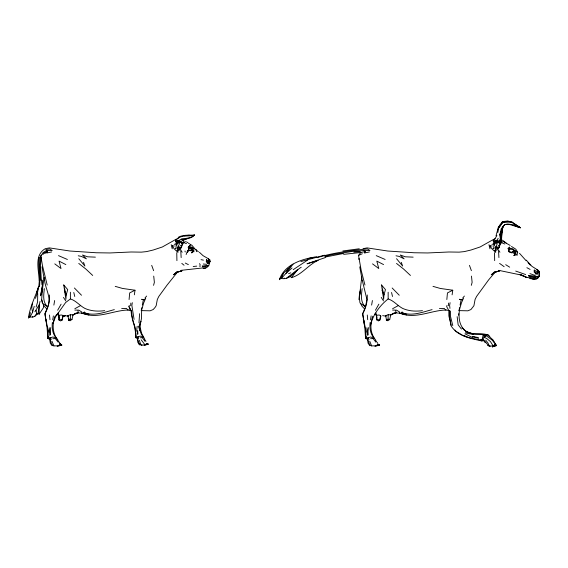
<?xml version="1.0" encoding="UTF-8"?>
<svg xmlns="http://www.w3.org/2000/svg" width="568" height="568" viewBox="0 0 568 568"><rect width="100%" height="100%" fill="white"/><g stroke="black" fill="none" stroke-linecap="round" stroke-linejoin="round"><path stroke-width="0.85" d="M501.146 238.099L500.642 242.792L498.392 242.685L499.151 240.136M37.715 293.557L37.595 301.928L36.132 307.032M36.558 314.147L38.07 313.543L39.149 314.182L39.291 304.647L40.03 301.381M49.508 294.984C49.835 301.509 48.074 307.977 45.028 313.728C45.788 321.886 48.99 329.965 48.06 338.244L47.818 338.528L49.686 339.231L50.318 343.264L52.128 345.72L49.608 337.768L48.315 336.604M367.262 294.984C367.588 301.509 365.835 307.977 362.782 313.728C363.548 321.886 366.736 329.965 365.813 338.244L365.572 338.528L367.439 339.231L368.071 343.264L369.882 345.72M537.03 269.58L538.478 270.46L539.415 271.973L539.139 273.414L538.286 274.266L536.206 273.918L536.22 272.959L534.879 271.632L534.247 270.056L537.967 272.193L539.415 271.973L539.6 274.174M43.487 305.073L43.438 307.693L39.149 314.182M390.77 314.935L389.747 319.408L387.887 320.771L386.574 320.295L385.658 315.701L388.256 314.644L390.77 314.935L396.109 312.613L395.669 310.817M73.009 314.935L71.994 319.408L70.127 320.771L68.82 320.295L67.904 315.701L70.503 314.644L73.009 314.935L78.356 312.606L77.908 310.817M44.013 277.532L42.465 289.282M361.795 276.673L359.544 295.779L360.46 290.007M52.377 322.425C51.667 328.084 52.597 334.289 56.658 338.549L52.824 338.677M68.877 318.683L68.82 320.295L69.836 320.068M370.13 322.425C369.42 328.084 370.357 334.289 374.411 338.549L370.577 338.677M49.011 332.188L49.189 327.715L50.488 334.942M366.765 332.188L366.942 327.715L368.241 334.942M130.704 305.733L130.832 303.063M174.475 246.001L172.352 245.795L172.203 248.812L171.216 244.666M492.229 246.001L490.106 245.795L489.957 248.812L488.97 244.666M70.503 314.644L70.262 319.209L68.465 319.94M388.256 314.644L388.015 319.209L386.219 319.94M448.457 305.733L448.592 303.063M494.515 252.675L494.671 260.641M39.547 286.393C40.64 276.694 37.765 267.038 39.263 257.354M176.762 252.675L176.918 260.641M41.791 292.676L41.933 290.354M188.512 247.577L188.114 247.634L189.485 245.766L188.512 247.577L188.349 250.318L187.568 252.306L187.561 250.658L186.141 254.535M138.982 322.809L139.593 313.706M529.809 278.554L534.076 279.108L536.98 278.703L538.301 277.738L539.508 275.799L539.579 274.699M461.124 299.719L462.231 299.748L459.377 299.293L461.124 299.719L460.101 305.016M502.027 232.099L501.438 240.981L500.642 242.792L503.234 241.485L510.163 245.44M143.37 299.719L144.478 299.748L141.624 299.293L143.37 299.719L142.341 305.016M70.389 292.236L70.397 298.924C76.098 300.706 79.733 305.712 84.93 308.431C91.136 311.186 98.037 311.584 104.697 310.639M388.15 292.236L388.15 298.924C393.851 300.713 397.486 305.712 402.684 308.431C408.889 311.186 415.797 311.584 422.457 310.639M458.653 315.219L458.766 313.671M485.292 342.738L482.814 339.721L482.374 337.562L484.298 337.222L486.989 334.914L488.26 335.028L489.843 336.455M370.655 325.052C372.821 314.8 380.035 305.328 388.15 298.924M501.814 229.188L502.155 230.487L500.365 239.107L498.654 241.741L501.111 240.733L502.29 228.776M41.123 257.432L40.47 265.363L41.329 280.237M35.422 298.342L37.523 292.456L38.844 286.364L39.341 280.464M493.982 341.837L495.424 343.846L494.827 345.252L493.315 346.203L489.204 345.77C486.251 344.243 485.42 340.175 482.104 339.252L482.055 341.027C470.808 338.471 457.709 336.398 451.056 325.819L449.487 315.886L449.409 310.447M129.085 299.542L129.696 292.911L135.014 290.22L134.346 294.82M446.839 299.542L447.456 292.911L452.767 290.22L452.1 294.82M208.428 262.487L210.21 261.635L208.712 263.616L207.419 263.211L207.625 262.302L209.052 261.607L208.271 258.958L209.223 259.91L208.428 262.487L207.625 262.302L206.475 259.725L209.052 261.607L210.21 261.635L209.883 260.002L208.761 259.022M60.023 320.316L58.88 320.011L59.157 318.03L58.199 312.989L65.639 302.524L70.397 298.924M42.387 290.092L41.62 299.705L42.437 302.929L41.89 299.954M44.396 288.608C43.651 294.7 42.387 302.368 47.719 306.855L44.893 313.756L47.094 327.807L47.818 338.528L48.443 338.201M136.632 331.286L137.144 326.33M362.157 288.608C361.404 294.7 360.14 302.368 365.48 306.855L362.647 313.756L364.848 327.807L365.572 338.528L366.197 338.201M377.777 320.316L376.634 320.011L376.918 318.03L375.952 312.989L374.603 314.381L376.548 315.29L379.197 314.991L380.958 316.035L379.8 320.174L378.231 320.977M59.178 320.153L59.157 316.845M511.839 252.902L509.155 251.83L509.446 249.153L510.334 248.209L512.741 248.777L515.716 251.496L513.28 249.508L509.446 249.153M137.236 334.431L137.662 330.711L137.967 334.041M28.4 318.158C29.905 307.011 35.173 296.901 38.844 286.364M209.535 262.934C209.216 266.207 206.191 268.941 202.733 268.55M49.679 335.333L50.744 327.58M367.439 335.333L368.497 327.58M32.397 303.291L31.765 308.112L32.646 312.13L30.04 316.987L29.422 317.334L29.103 316.532M178.863 241.393L178.018 241.499L177.195 242.827L176.868 245.206L176.236 242.323L177.067 240.846L178.395 240.285L180.063 240.924L181.859 243.076L182.058 244.645L181.604 247.144L179.467 249.948L177.869 250.112M496.624 241.393L495.772 241.499L494.948 242.827L494.621 245.206L493.997 242.323L494.82 240.846L496.148 240.285L497.816 240.924L499.62 243.076L499.812 244.652L499.364 247.144L497.227 249.948L495.623 250.112M47.655 332.635L48.017 330.043M140.658 344.414L139.458 344.811L137.818 342.362L137.236 338.322L135.546 337.626L135.986 334.708L135.021 326.827M137.236 338.322L137.172 336.867L136 335.702M60.478 320.977L62.04 320.174L62.849 315.417L61.443 314.991L58.795 315.29L56.85 314.381L55.785 315.638M379.105 320.373L379.8 320.174L380.61 315.417M359.594 295.63L360.339 290.795M49.686 339.231L50.616 337.662L53.023 336.973L56.658 338.549M367.439 339.231L367.361 337.768L366.069 336.604M144.726 339.131L141.609 333.345L139.806 325.94L141.439 318.769L141.652 310.256L141.446 310.618L150.101 310.817L153.161 309.546L154.957 307.579L156.157 305.747L157.322 299.478L158.813 296.446L166.985 285.2L177.628 271.902L181.675 270.886L176.023 272.548M42.16 286.471L40.64 295.779L42.422 286.478L42.06 280.159M370.492 319.805L371.131 315.886M52.732 319.805L53.378 315.886M192.346 249.586L192.027 249.87L191.054 249.189L191.714 247.982L193.184 248.642L192.225 247.328L189.804 246.711L187.568 252.306M132.33 302.666L131.861 305.421L134.083 319.415M450.083 302.673L449.615 305.421L449.948 308.374M53.868 305.094L54.656 300.536M371.628 305.094L372.409 300.536M497.852 232.489L498.654 228.159L502.708 222.606L508.239 222.116L512.712 222.791L520.394 227.754L509.894 224.587L505.066 224.545L503.383 226.021L499.769 234.932L500.365 239.107L502.084 229.387M29.422 317.334L30.395 312.542M458.994 310.568L459.604 307.629M141.233 310.568L141.858 307.629M493.734 248.819L493.997 242.323M140.161 322.596C138.457 327.729 140.324 333.515 143.569 337.648L140.09 337.775M175.974 248.819L176.236 242.323M499.769 234.932L501.26 228.726L504.576 224.637L507.735 223.991L512.031 224.601L520.394 227.754L511.754 221.882L507.891 221.193L502.176 222.088L498.242 227.754L496.027 235.812M189.804 246.711L189.783 249.189L190.429 248.237M502.666 227.491L501.665 231.602L503.383 226.021M54.989 316.227C52.157 324.207 52.27 333.451 57.929 340.04M372.743 316.227C369.91 324.207 370.024 333.451 375.689 340.04M32.646 312.13L34.215 306.287M153.559 285.342L154.375 282.31L153.722 276.105M471.312 285.342L472.129 282.31L471.475 276.105M280.4 278.348L279.406 279.669C284.426 264.368 302.254 258.873 316.745 256.743M136.114 337.293L135.546 337.626L135.404 331.733L134.616 326.962L132.415 319.5L131.57 311.633L128.929 306.628L129.263 305.399M447.016 305.399L446.682 306.628L448.826 310.533L448.862 315.943L451.12 325.258M141.446 310.618L143.747 302.758L145.699 298.257M495.012 271.376L491.256 274.805L495.282 272.164L499.435 270.886L495.381 271.902L488.601 279.917L476.566 296.446L475.082 299.478L473.911 305.747L470.922 309.546L467.855 310.817L459.2 310.618L461.5 302.758L463.452 298.257M53.037 323.313L55.437 317.043L58.199 312.989L57.297 313.919M175.427 240.882L175.931 239.227L176.186 241.535L175.427 240.882L176.044 241.308M493.18 240.882L493.691 239.227L493.94 241.535L493.18 240.882L493.805 241.308M206.475 259.725L206.298 261.741L207.419 263.211M36.586 292.74L38.581 286.357M141.034 321.296L139.692 325.613L139.842 327.267M500.649 235.315L502.155 230.487M58.795 315.29L59.044 318.392M376.797 318.392L376.548 315.29M534.247 270.056L534.183 272.157L536.206 273.918M497.916 229.614L499.201 226.114L503.212 221.513L507.188 221.087L510.675 221.676M301.239 267.216C294.671 270.936 290.624 279.761 281.948 278.597L281.43 278.292L286.031 273.343L293.088 264.12L283.311 273.357L281.43 278.292L280.613 278.739L280.414 277.858L279.406 279.669M178.061 238.184L178.494 237.175C183.343 234.499 189.187 235.429 194.504 235.038L190.798 237.58L181.561 239.128L179.999 239.724L178.785 241.095M494.721 239.369L496.879 235.443M40.598 280.322L39.611 265.455L40.193 257.396L42.969 252.696L46.377 250.502L47.329 251.567L46.69 253.03L51.667 251.929M324.825 256.409L332.28 254.592L353.289 251.29L364.131 250.502L365.082 251.567L364.443 253.03L369.427 251.929M288.161 268.607L286.031 273.343L292.044 267.982M499.087 227.264L500.23 224.935L501.395 223.87M499.073 227.271L500.23 224.935M280.613 278.739L283.311 273.357M502.36 227.917L503.042 226.653M34.889 311.796L39.291 304.647L38.07 313.543L34.854 316.234L32.809 317.093L30.04 316.987M482.708 339.416L481.976 340.729C476.169 338.5 469.679 338.67 464.013 335.773M514.913 253.264L515.212 253.889L513.941 255.572L515.346 255.508M495.85 246.789L498.079 247.293L495.949 249.139L495.481 247.378L497.057 244.29L496.865 243.345M178.089 246.789L180.319 247.293L178.196 249.139L177.72 247.378L179.303 244.29L179.112 243.345M459.2 310.618L459.405 310.263C458.397 318.03 459.313 326.6 466.292 331.456C473.172 335.468 481.096 332.379 488.26 335.028M57.659 310.256L61.11 304.164M190.429 250.8L188.675 250.332L191.551 250.708L192.027 249.87M375.412 310.256L378.87 304.164M536.22 272.959L537.427 273.151L537.967 272.193L537.726 270.46L536.476 269.516M176.968 239.369L177.244 238.901M181.391 246.306L183.649 242.6L185.48 241.485M499.144 246.313L501.402 242.607L504.803 244.013M192.694 252.426L191.721 252.831L192.197 252.036M179.467 249.948L181.597 246.469L180.461 245.255M505.066 224.545L504.576 224.637M177.685 242.891L178.025 242.337L177.195 242.827M495.445 242.891L495.786 242.337L494.948 242.827M34.854 316.234L36.551 313.557L36.16 310.369M42.955 254.556L43.871 253.115L46.938 251.404L46.377 250.502L52.213 250.509L49.608 248.926L45.809 249.593M496.524 240.946L498.193 238.333M191.721 252.831L193.035 250.431L193.844 251.951L193.837 248.216M208.129 265.909L202.826 266.498L202.343 267.137L205.864 267.059M289.055 276.659L290.709 276.63L291.391 277.681L297.774 269.431L286.634 278.1M364.961 285.058L361.177 270.297L358.529 255.408L360.815 252.511L365.082 251.567M501.004 224.289L498.242 227.754L501.459 223.927M502.105 222.897L503.212 221.513L503.709 221.733M139.458 344.811L137.335 337.662L138.088 336.753L140.275 336.071L143.569 337.648M47.329 251.567L46.732 252.277L46.377 250.502M144.89 298.129L146.636 296.056M462.643 298.129L464.39 296.056M180.269 248.67L181.604 247.144L179.694 248.117L180.319 247.293L177.72 247.378M508.672 251.723L508.424 248.734L509.51 247.506M494.146 239.469L494.941 238.503M176.385 239.469L177.195 238.567M209.599 260.314L209.883 260.002L209.223 259.91M365.813 338.244L367.539 338.571L368.376 337.662L370.783 336.973L374.411 338.549M139.203 343.782L141.056 344.996L145.039 344.897L147.346 343.349L148.276 344.172L144.052 345.472L147.346 343.349M495.424 343.846L496.567 345.571L492.357 346.913L495.424 343.846L491.945 339.941L486.343 335.773L482.495 336.079L486.989 334.914C479.853 333.515 472.42 335.361 465.398 332.77M378.572 344.258L374.951 346.373L379.601 345.081L378.572 344.258L376.03 345.798L371.642 345.905L369.605 344.691L367.539 338.571M509.617 247.037L507.842 248.699L508.424 248.734M177.259 271.369L173.503 274.805L177.528 272.164L182.058 270.815M114.317 309.624C104.484 312.251 93.763 316.511 83.745 312.535L84.44 311.896M189.321 246.207L190.777 244.879L191.757 245.106L194.007 247.783M432.078 309.624C422.237 312.244 411.516 316.511 401.498 312.535L402.201 311.896M513.941 255.572L515.701 253.442L517.022 255.472L517.377 253.434L516.681 251.29M177.834 238.553C182.442 234.549 189.087 236.913 194.504 235.038C191.714 238.659 187.028 237.836 183.684 240.165L183.137 242.287L186.51 243.679M496.56 241.159L497.156 240.69M178.806 241.159L179.403 240.69M181.007 241.556L183.166 239.98L187.298 238.674M492.357 346.913L493.315 346.203L490.468 341.631L486.989 338.705L484.298 337.222M307.785 259.966L293.223 269.679M538.606 276.659L534.999 277.191L529.532 276.218L528.815 276.701L531.676 277.688L535.028 277.894M392.609 308.722L398.189 305.634M74.848 308.722L80.436 305.634M537.427 273.151L539.415 271.973M72.548 315.304C77.262 311.25 83.56 313.429 88.864 314.814L81.657 312.996C97.263 319.727 112.634 310.376 128.24 310M390.301 315.304C395.023 311.25 401.313 313.429 406.617 314.807L399.418 312.996C415.016 319.734 430.388 310.376 446.001 310M503.212 221.513L502.176 222.088L502.708 222.606M193.141 235.727L194.504 235.038M362.277 253.74L358.529 255.408M45.944 252.746L44.73 253.484M492.974 239.739L480.081 246.988L470.957 250.026L464.276 251.61L459.1 252.142L448.905 251.993L427.633 252.959L414.022 252.753L387.731 251.028L367.105 247.889L362.995 248.692M175.221 239.739L162.327 246.988L153.204 250.026L146.523 251.61L141.347 252.142L131.151 251.993L109.88 252.959L96.269 252.753L69.978 251.028L49.352 247.889L45.241 248.692C33.966 255.245 38.887 269.906 39.142 280.486M206.773 264.305L203.245 264.021M208.917 265.235L207.767 265.725L202.151 266.016L202.826 266.498M539.508 275.799L534.999 277.191L539.508 275.799L539.437 275.246M514.558 252.22L514.104 252.412L512.514 251.297L514.019 251.553L512.514 251.297M288.544 273.712L290.773 272.796M291.391 277.681C301.942 274.671 308.261 264.809 318.123 260.329L307.004 263.815L325.308 257.588M181.355 243.445L183.649 242.6L180.894 242.529M495.623 243.111L496.127 242.934M177.862 243.111L178.373 242.934M190.095 247.889L191.721 247.364L192.687 248.095M480.045 339.927L482.104 339.252M300.877 261.543L324.463 255.195M495.282 272.164L499.812 270.815M61.351 320.373L62.04 320.174L63.204 316.035L62.849 315.417M41.549 255.188L40.775 255.408L42.43 265.405L47.208 285.058M494.558 243.665L491.938 244.368M61.841 345.081L57.19 346.373L60.819 344.258L61.841 345.081L60.606 345.06M176.804 243.665L174.191 244.368M62.885 316.149L64.922 315.616L68.416 316.213L67.904 315.701M317.058 257.659C333.43 252.732 350.435 250.594 367.361 248.933L369.974 250.509L364.131 250.502L365.11 252.064M175.129 248.486L175.732 248.33M74.465 313.6L78.356 312.606M492.882 248.486L493.485 248.33M392.992 313.401L396.109 312.613M184.295 235.734L189.378 235.202M325.166 257.07L343.391 253.505M386.574 320.295L387.589 320.068M535.496 275.011L534.524 275.217L529.93 273.62M496.652 242.962L497.973 242.692L496.617 242.188L497.461 241.734L499.62 243.076M178.899 242.962L180.219 242.692L178.863 242.188L179.708 241.734L181.859 243.076M494.132 346.04L496.567 345.571L495.353 344.535M63.02 316.17L65.448 315.709L63.204 316.035L64.922 315.616L63.382 315.538M308.14 258.49L315.091 257.29M342.852 250.971L359.26 248.77M533.338 279.193L536.98 278.703L532.202 278.604M343.633 254.343L360.815 252.511M58.994 319.656L61.798 319.748M376.747 319.656L379.552 319.741M193.205 266.52L196.727 266.122M191.054 249.189L192.027 249.089L191.537 249.047M180.993 270.354L201.739 268.046M353.8 252.135L360.297 251.631M74.827 310.064L78.775 310.149L81.835 312.01M392.58 310.064L396.528 310.149L399.595 312.01M495.481 247.378L498.079 247.293L497.454 248.117L499.364 247.144L498.022 248.67L499.35 246.469L498.214 245.255M498.392 242.685L501.402 242.607M51.851 344.691L53.889 345.905L58.277 345.798L60.819 344.258L59.803 343.178M389.747 319.408L388.015 319.209M71.994 319.408L70.262 319.209M378.359 345.06L379.601 345.081L378.402 344.641M439.44 308.41L444.623 308.495M121.68 308.41L126.87 308.495M146.587 344.144L148.276 344.172L147.19 343.732M203.337 268.238L205.098 268.295M413.142 257.148L405.339 256.807L400.248 254.989L404.125 258.845L399.112 256.395L396.01 255.792M95.388 257.148L87.586 256.807L82.495 254.989L86.371 258.838L81.352 256.395L78.249 255.792M185.076 239.362L181.561 239.128L183.166 239.98M537.797 276.524L528.425 275.359L529.532 276.218M509.155 251.83L511.463 252.135L515.212 253.889M452.767 290.22L440.264 288.445L432.993 286.357M135.014 290.22L122.511 288.445L115.233 286.357M199.29 266.016L200.397 266.186M382.676 315.616L386.176 316.213L385.658 315.701M478.348 337.52L472.469 336.526L478.618 338.336M48.06 338.244L49.785 338.571M498.747 270.354L521.268 275.061M444.843 309.759L448.826 310.533M127.09 309.759L131.066 310.533L131.449 314.743L132.671 319.301M201.051 259.661L203.436 260.137M530.746 278.426L534.076 279.108L526.145 277.127L520.856 275.033L526.806 277.546M135.766 337.342L137.335 337.662M191.551 250.708L192.687 250.978M515.701 271.071L525.677 274.557M463.019 335.51L466.995 336.668M482.31 338.358L483.815 338.833M520.061 274.564L522.73 275.437M495.41 251.255L495.793 251.39L494.82 250.19L495.772 252.44L491.831 248.741L490.106 245.795M401.498 312.535L406.532 314.296M177.656 251.255L178.04 251.39L177.067 250.19L178.018 252.44L174.078 248.741L172.352 245.795M83.745 312.535L88.778 314.296M466.044 331.783L473.144 334.311M511.47 246.462L515.808 249.196L517.796 252.405M513.202 225.063L520.394 227.754L517.448 226.021M465.746 331.272L473.641 334.24M537.647 277.482L538.301 277.738M376.243 255.636L385.147 259.477M58.49 255.628L67.393 259.477M376.385 315.808L376.818 316M487.529 345.379L490.227 346.608M129.667 309.851L131.066 310.533L128.929 306.628M464.965 333.806L472.974 337.747M523.412 275.771L526.145 277.127M383.577 264.581L376.804 261.11L378.771 268.536L372.537 263.871M65.824 264.581L59.058 261.11L61.01 268.536L54.784 263.871M185.31 263.062L188.363 264.638M141.986 345.486L141.056 344.996L139.323 340.331M526.87 267.691L530.114 269.409M513.77 223.849L515.978 225.148M462.324 335.099L456.068 331.414L454.968 330.043M536.902 269.459L531.967 266.364L526.273 260.123M191.714 247.982L192.864 249.757M505.697 264.681L509.659 267.173M208.655 258.901L203.081 255.685L199.418 252.298M188.299 243.054L189.435 243.793M186.481 241.84L187.689 242.65M504.235 241.84L505.449 242.65M494.82 240.846L495.772 241.499M177.067 240.846L178.018 241.499M488.487 335.83L493.13 340.012L494.238 342.27M499.57 263.389L504.157 266.69M463.481 329.433L466.292 331.456M502.375 240.122L506.202 243.04M396.514 263.431L403.564 269.012L410.451 275.452M78.76 263.431L85.811 269.012L92.698 275.452M181.81 263.389L184.067 265.242M198.424 251.823L194.149 248.216M190.003 244.162L190.777 244.879M511.754 221.882L512.712 222.791M462.004 327.715L463.154 328.879M392.161 287.997L399.254 295.246M74.408 287.997L81.501 295.246M519.507 253.307L526.195 260.79M527.97 262.65L530.349 265.135M364.585 308.949L362.029 306.244L360.339 303.234L365.48 306.855L366.956 299.584L362.327 280.486M46.832 308.949L44.276 306.244L42.579 303.234L47.719 306.855C52 297.071 44.425 287.777 44.396 277.937M375.91 342.177L373.261 338.791M58.156 342.177L55.508 338.791M381.511 284.966L385.466 289.616L383.925 295.09L383.649 299.336L381.511 284.966L383.925 295.09L382.065 290.347M63.758 284.966L67.713 289.616L66.165 295.09L65.895 299.336L63.758 284.966L66.165 295.09L64.312 290.347M396.542 258.71L402.648 266.044L401.285 262.331M78.789 258.71L84.895 266.037L83.531 262.331M144.925 341.276L142.525 337.882M58.39 341.034L60.315 344.031M375.682 340.438L376.62 341.631M485.761 340.182L487.947 342.965L489.204 345.77M461.45 329.078L458.142 324.775L457.148 316.66M141.155 339.77L145.039 344.897M144.719 339.536L145.99 341.318M56.992 339.025L57.922 340.445M381.242 297.398L383.521 300.933M63.481 297.398L65.767 300.933M182.15 252.256L180.723 249.892L181.164 257.581M499.904 252.256L498.484 249.892L498.924 257.581M377.088 342.227L377.741 343.434M363.25 319.287L363.974 320.728M45.497 319.287L46.221 320.728M32.546 316.553L32.809 317.093M199.595 263.595L200.241 265.043M53.889 345.905L51.979 341.24M371.642 345.905L369.74 341.24M138.244 326.075L139.927 330.306M469.459 265.37L471.39 270.68M151.706 265.37L153.63 270.68M195.924 249.444L196.642 251.681M368.376 337.662L368.973 339.55M50.616 337.662L51.219 339.55M132.919 320.111L133.665 322.546M284.17 278.015L284.341 278.59M494.976 247.591L495.829 250.545M177.223 247.591L178.075 250.552M138.088 336.753L138.635 338.642M133.885 323.306L134.751 326.359M452.788 325.62L450.594 316.788L450.445 311.001M391.558 292.499L392.509 296.496M73.797 292.499L74.756 296.496M362.27 280.642L359.757 266.839M44.51 280.642L42.004 266.839M359.998 302.964L359.509 299.215M185.026 251.02L185.189 252M42.422 286.478L42.834 289.765M139.65 324.427L139.806 325.94M367.276 315.013L367.709 319.692M49.523 315.013L49.956 319.692M139.984 328.929L140.133 330.583M41.862 280.18L42.089 284.902M46.242 319.954L46.306 321.616M364.06 321.609L364.152 324.094M482.04 340.381L482.055 341.027M358.969 258.397L358.969 259.562M359.551 292.676L359.175 299.648L359.551 292.676M514.885 250.687L513.436 250.239L514.438 250.9L515.396 252.632L514.885 250.687"/></g></svg>
